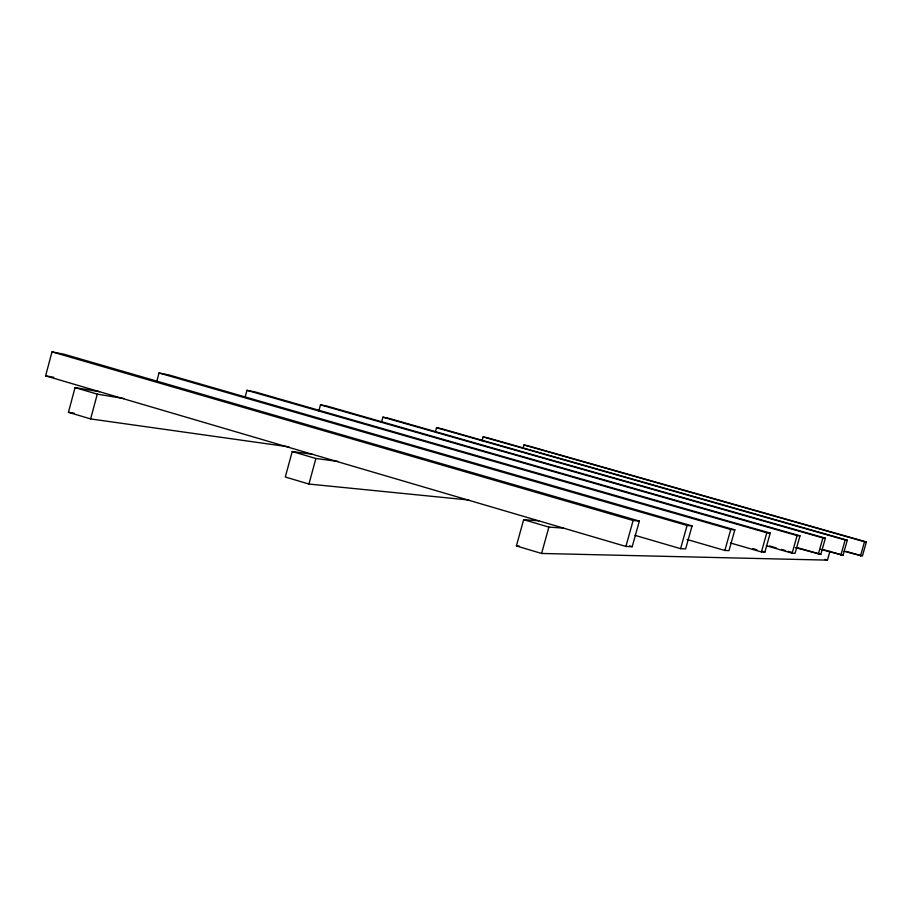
<?xml version="1.0" encoding="UTF-8"?>
<svg xmlns="http://www.w3.org/2000/svg" width="912" height="912" viewBox="0 0 912 912"><rect width="100%" height="100%" fill="white"/><g stroke="black" fill="none" stroke-linecap="round" stroke-linejoin="round"><path stroke-width="1.37" d="M45.6 375.858L52.007 351.872L64.262 354.289L639.358 521.071L632.198 546.71L625.894 546.448L45.6 375.858L53.819 377.294M289.047 446.891L90.63 418.927L68.434 412.304L75.046 387.589L99.488 391.704M90.63 418.927L97.276 394.144L123.872 398.544M156.841 381.102L159.03 372.985L169.016 374.957L692.071 525.916L685.642 548.876L680.591 548.671L634.98 535.344M245.18 396.902L246.958 390.336L255.257 391.978L734.844 529.849L728.996 550.631L724.858 550.472L687.055 539.482M312.314 454.267L292.228 451.531L285.296 476.999L308.929 484.055L468.882 500.015M318.744 411.301L320.5 404.848L327.488 406.228L770.23 533.098L764.883 552.091L761.417 551.954L730.478 542.993M308.929 484.055L315.894 458.508L338.192 461.438M381.501 422.29L382.903 417.16L388.888 418.334L799.995 535.823L795.059 553.322L792.14 553.196L766.297 545.741M435.469 431.615L436.529 427.728L441.704 428.754L825.383 538.16L820.811 554.359L795.367 547.667M482.015 440.872L483.109 436.916L487.624 437.817L847.294 540.178L843.03 555.26L820.606 549.366M523.192 447.701L523.944 444.976L527.911 445.763L866.4 541.922L862.399 556.046L844.124 551.293M829.931 551.293L827.435 560.128L541.591 553.459L516.386 545.946L523.659 519.669L538.764 520.832M541.591 553.459L548.899 527.102L563.445 528.094M625.894 546.448L633.133 520.501L639.358 521.071M680.591 548.671L687.078 525.46L692.071 525.916M724.858 550.472L730.751 529.473L734.844 529.849M761.417 551.954L766.821 532.779L770.23 533.098M792.14 553.196L797.111 535.561L799.995 535.823M818.303 554.257L822.909 537.932L825.383 538.16M840.853 555.18L845.15 539.972L847.294 540.178M860.495 555.978L864.519 541.751L866.4 541.922M516.386 545.946L519.224 546.037M68.434 412.304L74.066 413.113M523.944 444.976L864.519 541.751M483.109 436.916L845.15 539.972M436.529 427.728L822.909 537.932M382.903 417.16L797.111 535.561M846.142 551.395L861.042 555.659M320.5 404.848L766.821 532.779M822.92 549.503L843.03 555.26M798.046 547.816L820.811 554.359M246.958 390.336L730.751 529.473M824.915 559.398L827.435 560.128M769.42 545.923L776.169 547.873M781.573 549.423L785.62 550.597M788.321 551.372L792.368 552.535M159.03 372.985L687.078 525.46M752.867 548.614L756.869 549.776M762.215 551.315L764.883 552.091M52.007 351.872L633.133 520.501M629.519 545.912L632.198 546.71M75.046 387.589L97.276 394.144M292.228 451.531L315.894 458.508M523.659 519.669L548.899 527.102"/></g></svg>
